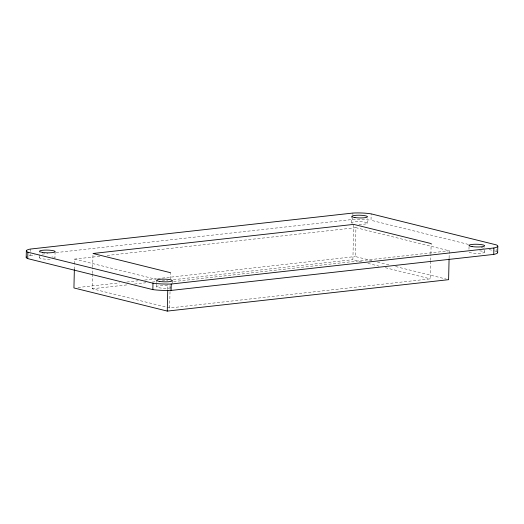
<?xml version="1.0" encoding="UTF-8"?>
<svg xmlns="http://www.w3.org/2000/svg" width="524" height="524" viewBox="0 0 524 524"><rect width="100%" height="100%" fill="white"/><g stroke="black" fill="none" stroke-linecap="round" stroke-linejoin="round"><path stroke-width="0.39" stroke-dasharray="2.62 1.97" d="M29.154 255.692A17.593 3.052 1.3 0 1 30.11 255.489L30.182 252.28M30.202 251.481L30.254 249.077M39.438 257.52L39.542 252.712M55.085 251.795L54.935 258.214A7.821 1.356 1.3 0 0 54.404 257.5M74.349 269.513L74.46 264.699M74.48 263.899L74.591 259.092L100.608 256.184M430.741 261.214L430.342 278.853L169.652 307.961L92.204 288.77L92.532 274.34M92.545 273.535L92.676 267.921M92.696 267.122L92.964 255.096M156.604 286.556L156.676 283.346M156.696 282.547L156.748 280.144M167.759 289.438L167.87 284.624M169.652 307.961L170.176 284.709M170.307 279.096L170.451 272.683M172.193 283.242L172.252 280.831M351.748 222.648L351.899 216.235M56.114 252.588L352.75 219.464L352.783 217.86M352.855 214.65L352.894 213.052M361.586 261.817L352.894 259.662L353.693 224.383M371.883 260.657L355.272 256.537L355.927 227.671L107.112 255.457M367.252 223.335L367.363 218.528M468.41 244.413L371.018 220.277L371.162 213.864M430.761 260.415L430.892 254.802M430.905 253.996L431.141 243.575M449.101 258.024L449.264 250.806L355.927 227.671M468.973 249.28L469.065 245.271M484.418 252.372L484.53 247.564M496.719 251.559A17.593 3.052 1.3 0 0 496.123 251.284L496.182 248.88M30.11 255.489L34.984 254.946M42.3 254.127L47.985 253.492M77.997 287.499L119.465 282.868M126.788 282.05L138.172 280.779M144.676 280.052L156.873 278.696M157.685 278.604L355.272 256.537M92.204 288.77L127.935 284.781M134.432 284.054L145.803 282.783M152.301 282.056L156.362 281.604M162.047 280.969L167.726 280.333M173.411 279.698L352.894 259.662M173.614 281.584L449.264 250.806M481.084 247.557L484.248 248.343M488.997 249.516L493.752 250.695M494.545 250.891L496.123 251.284M377.424 262.026L390.079 265.164M395.613 266.539L446.238 279.082M367.907 263.382L378.976 266.127M385.297 267.692L430.342 278.853M74.591 259.092L156.06 279.279M352.75 219.464A17.593 3.052 1.3 0 1 371.018 220.277M50.186 259.183A7.821 1.356 1.3 0 1 40.99 258.555A7.821 1.356 1.3 0 1 40.977 256.904M51.935 256.891A7.821 1.356 1.3 0 1 53.383 257.173M170.562 287.866A7.821 1.356 1.3 0 1 159.08 287.787A7.821 1.356 1.3 0 1 159.067 285.783A7.821 1.356 1.3 0 1 170.549 286.209M479.65 250.839A7.821 1.356 1.3 0 1 484.124 252.601A7.821 1.356 1.3 0 1 474.986 253.315A7.821 1.356 1.3 0 1 468.915 251.684M352.285 223.355A7.821 1.356 1.3 0 1 357.8 221.632A7.821 1.356 1.3 0 1 367.311 223.106A7.821 1.356 1.3 0 1 358.488 224.318"/><path stroke-width="0.79" d="M26.2 257.212L26.344 250.799M27.726 258.614L27.877 252.195A17.593 3.052 1.3 0 1 30.254 249.077L352.894 213.052A17.593 3.052 1.3 0 1 371.162 213.864L496.274 244.872A17.593 3.052 1.3 0 1 493.89 247.99L493.746 254.402L171.106 290.434A22.696 3.943 1.3 0 1 152.838 289.615L27.726 258.614A17.593 3.052 1.3 0 1 26.338 256.937M74.349 269.513L73.936 287.951L167.267 311.086L448.61 279.672L449.081 258.823M152.838 289.615L152.982 283.202L27.877 252.195M167.267 311.086L167.746 290.237M171.106 290.434L171.25 284.015L493.89 247.99M497.656 252.686L497.8 246.267M431.141 243.575L353.693 224.383L93.003 253.492L170.451 272.683M497.479 252.116A17.593 3.052 1.3 0 1 493.746 254.402M171.25 284.015A22.696 3.943 1.3 0 1 152.982 283.202M42.582 252.424A7.821 1.356 1.3 0 0 55.085 251.795A7.821 1.356 1.3 0 0 44.33 250.131A7.821 1.356 1.3 0 0 42.582 252.424M159.748 281.46A7.821 1.356 1.3 0 0 172.252 280.831A7.821 1.356 1.3 0 0 161.497 279.168A7.821 1.356 1.3 0 0 159.748 281.46M472.065 246.588A7.821 1.356 1.3 0 0 484.562 245.959A7.821 1.356 1.3 0 0 473.814 244.295A7.821 1.356 1.3 0 0 472.065 246.588M354.899 217.552A7.821 1.356 1.3 0 0 367.396 216.923A7.821 1.356 1.3 0 0 356.648 215.259A7.821 1.356 1.3 0 0 354.899 217.552"/></g></svg>
